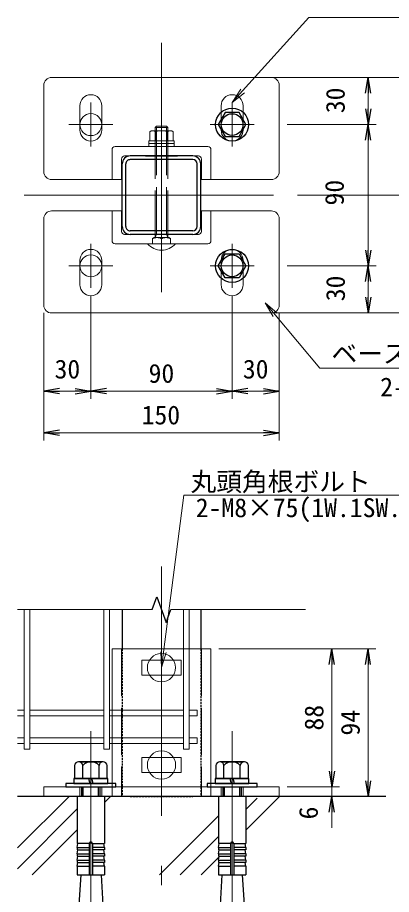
# Model space of a CAD drawing. Units: millimetres, scale not verified, with parts at other scales. Extents: x -6052 to 2348, y -2970 to 2970.
# Drawn here: x 121 to 1074, y -974 to 1260 of the extents above; entities that cross this region are included whole.
import ezdxf
from ezdxf.enums import TextEntityAlignment as Align

# ---------------------------------------------------------------- set-up
doc = ezdxf.new("R2010")
doc.units = ezdxf.units.MM
doc.header["$LTSCALE"] = 20
for name, pattern in [('DASHED', [7.5, 6, -1.5]), ('USER1', [50.8, 31.75, -6.35, 6.35, -6.35]), ('USER3', [0.375, 0.25, -0.125])]:
    doc.linetypes.add(name, pattern=pattern)
for name, color, linetype, lineweight in [('0-2_D-STR-TXT', 7, 'Continuous', 13), ('0-3_D-STR1', 1, 'Continuous', 25), ('0-4_D-BMK', 2, 'USER1', 13), ('0-5_D-STR-DIM', 7, 'Continuous', 13), ('0-6_0', 7, 'Continuous', 25), ('0-7_D-STR3', 3, 'Continuous', 13), ('0-8_D-STR2', 7, 'Continuous', 13), ('0-A_D-DCR-HCH', 7, 'Continuous', 13), ('0-B_D-BGD', 7, 'Continuous', 25)]:
    doc.layers.add(name, color=color, linetype=linetype, lineweight=lineweight)
doc.styles.add('ＭＳ ゴシック', font='')
doc.styles.get('ＭＳ ゴシック').set_extended_font_data('MS Gothic')

# ---------------------------------------------------------------- blocks, each defined once
blk = doc.blocks.new('_Open')
at = {"layer": '0-6_0'}
blk.add_line((-20, 3.33), (0, 0), dxfattribs=at)
blk.add_lwpolyline([(-20, -3.33), (0, 0), (-20, 0)], dxfattribs=at)

msp = doc.modelspace()

# ---------------------------------------------------------------- linework, layer by layer
at = {"layer": '0-2_D-STR-TXT'}
for p, q in [((699.16, 1068.26), (667.43, 1043)), ((772.25, 497.74), (751.65, 532.66))]:
    msp.add_line(p, q, dxfattribs=at)
for points in [[(689.25, 1077.18), (667.43, 1043), (694.21, 1072.72), (862.71, 1259.73), (1357.19, 1259.73), (1364.39, 1259.73)], [(782.47, 506.31), (751.65, 532.66), (777.36, 502.02), (891.37, 366.16), (1357.19, 366.16), (1364.39, 366.16)]]:
    msp.add_lwpolyline(points, dxfattribs=at)
at = {"layer": '0-3_D-STR1'}
for p, q in [((567.01, 907.05), (407.81, 907.05)), ((567.01, 897.85), (407.81, 897.85)), ((446.61, 907.05), (528.21, 907.05)), ((387.41, 727.45), (387.41, 886.65)), ((396.61, 727.45), (396.61, 886.65)), ((578.21, 727.45), (578.21, 886.65)), ((587.41, 727.45), (587.41, 886.65)), ((567.01, 716.25), (407.81, 716.25)), ((567.01, 707.05), (407.81, 707.05)), ((387.41, -248.63), (387.41, -348.5)), ((587.41, -248.63), (587.41, -348.5))]:
    msp.add_line(p, q, dxfattribs=at)
at = {"layer": '0-3_D-STR1', "linetype": 'USER3'}
for p, q in [((387.41, -348.49), (387.41, -724.5)), ((587.41, -348.49), (587.41, -724.5)), ((407.41, -724.5), (567.41, -724.5))]:
    msp.add_line(p, q, dxfattribs=at)
at = {"layer": '0-3_D-STR1'}
for centre, radius, start, end in [((407.81, 886.65), 20.4, 89.99974, 179.99999), ((407.81, 886.65), 11.2, 89.99974, 179.99999), ((567.01, 886.65), 20.4, 0.00014, 89.99968), ((567.01, 886.65), 11.2, 0.00014, 89.99968), ((407.81, 727.45), 20.4, 180.00001, 270.00033), ((407.81, 727.45), 11.2, 180.00001, 270.00033), ((567.01, 727.45), 20.4, 270.00027, 0.00001), ((567.01, 727.45), 11.2, 270.00027, 0.00001)]:
    msp.add_arc(centre, radius, start, end, dxfattribs=at)
at = {"layer": '0-4_D-BMK'}
for p, q in [((487.42, 1194.87), (487.42, 486.13)), ((307.42, 1043), (307.42, 931)), ((667.42, 1043), (667.42, 931)), ((251.42, 987), (363.42, 987)), ((611.42, 987), (723.42, 987)), ((137.54, 807.05), (813.87, 807.05)), ((307.42, 571.1), (307.42, 683.1)), ((667.42, 571.1), (667.42, 683.1)), ((251.42, 627.1), (363.42, 627.1)), ((611.42, 627.1), (723.42, 627.1)), ((487.42, -139.07), (487.42, -950.81)), ((307.42, -558.1), (307.42, -1050.11)), ((667.42, -558.1), (667.42, -1050.11))]:
    msp.add_line(p, q, dxfattribs=at)
at = {"layer": '0-5_D-STR-DIM'}
for p, q in [((704.42, 1107.05), (1182.65, 1107.05)), ((787.41, 1107), (1326.63, 1107)), ((801.02, 1107), (1034.31, 1107)), ((1014.31, 1027.05), (1014.31, 1067)), ((807.42, 987.05), (1034.31, 987.05)), ((807.42, 987.05), (1034.31, 987.05)), ((1014.31, 947.05), (1014.31, 667.05)), ((833.87, 807.05), (1182.65, 807.05)), ((833.87, 807.05), (1182.64, 807.05)), ((807.42, 627.1), (1034.31, 627.1)), ((807.42, 627.05), (1034.31, 627.05)), ((1014.31, 587.1), (1014.31, 547.1)), ((307.39, 551.1), (307.39, 288.04)), ((307.39, 551.1), (307.39, 288.04)), ((667.39, 551.1), (667.39, 288.04)), ((667.39, 551.1), (667.39, 288.04)), ((187.42, 507.05), (187.42, 288.04)), ((187.42, 507.05), (187.42, 182.01)), ((694.06, 507.1), (1182.64, 507.1)), ((787.41, 507.1), (1034.31, 507.1)), ((787.41, 507.1), (1326.63, 507.1)), ((787.42, 507.05), (787.42, 182.01)), ((787.42, 507.05), (787.42, 288.04)), ((267.39, 308.04), (227.42, 308.04)), ((627.39, 308.04), (347.39, 308.04)), ((707.39, 308.04), (747.42, 308.04)), ((747.42, 202.01), (227.42, 202.01)), ((633.41, -348.5), (941.28, -348.5)), ((633.41, -348.5), (1033.81, -348.5)), ((499.13, -357.69), (487.36, -396.5)), ((921.28, -388.5), (921.28, -660.5)), ((1013.81, -388.5), (1013.81, -684.5)), ((921.28, -660.5), (921.28, -620.5)), ((807.41, -700.5), (941.28, -700.5)), ((807.41, -700.5), (941.28, -700.5)), ((921.28, -700.5), (921.28, -724.5)), ((807.41, -724.5), (941.28, -724.5)), ((807.41, -724.5), (1033.81, -724.5)), ((921.28, -764.5), (921.28, -804.5))]:
    msp.add_line(p, q, dxfattribs=at)
msp.add_lwpolyline([(485.9, -355.97), (487.36, -396.5), (492.52, -356.83), (544.49, 43.05), (898.19, 43.05), (1175.02, 43.05)], dxfattribs=at)
at = {"layer": '0-6_0'}
for p, q in [((463.47, -248.63), (475.44, -215.74)), ((475.44, -215.74), (499.38, -281.52)), ((499.38, -281.52), (511.35, -248.63))]:
    msp.add_line(p, q, dxfattribs=at)
for points in [[(702.65, 987), (685.03, 1017.52), (649.8, 1017.52), (632.19, 987), (649.8, 956.49), (685.03, 956.49)], [(702.65, 627.1), (685.03, 596.59), (649.8, 596.59), (632.19, 627.1), (649.8, 657.61), (685.03, 657.61)]]:
    msp.add_lwpolyline(points, close=True, dxfattribs=at)
for centre, radius in [((667.42, 987), 42), ((667.42, 987), 27.7), ((667.42, 627.1), 42), ((667.42, 627.1), 27.7)]:
    msp.add_circle(centre, radius, dxfattribs=at)
at = {"layer": '0-7_D-STR3'}
for p, q in [((767.42, 1107.05), (207.42, 1107.05)), ((187.42, 1087.05), (187.42, 867.05)), ((787.42, 867.05), (787.42, 1087.05)), ((279.41, 973.05), (279.41, 1035.05)), ((335.41, 973.05), (335.41, 1035.05)), ((639.41, 973.05), (639.41, 1035.05)), ((695.41, 973.05), (695.41, 1035.05)), ((471.42, 979.86), (474.62, 983.06)), ((500.22, 983.06), (474.62, 983.06)), ((503.42, 979.86), (500.22, 983.06)), ((457.44, 945.45), (457.44, 968.66)), ((464.33, 971.46), (510.51, 971.46)), ((503.42, 979.86), (471.42, 979.86)), ((471.44, 931.05), (471.44, 979.86)), ((472.44, 945.45), (472.44, 968.66)), ((474.64, 931.05), (474.64, 979.86)), ((500.22, 931.05), (500.22, 979.86)), ((502.44, 945.45), (502.44, 968.66)), ((503.44, 931.05), (503.44, 979.86)), ((517.44, 945.45), (517.44, 968.66)), ((455.44, 945.45), (455.44, 939.05)), ((455.44, 939.05), (519.44, 939.05)), ((457.44, 945.45), (517.44, 945.45)), ((361.41, 847.05), (361.41, 923.05)), ((605.41, 931.05), (369.41, 931.05)), ((613.41, 923.05), (613.41, 847.05)), ((385.41, 847.05), (385.41, 899.05)), ((581.41, 907.05), (393.41, 907.05)), ((589.41, 847.05), (589.41, 899.05)), ((207.42, 847.05), (385.75, 847.05)), ((589.75, 847.05), (767.42, 847.05)), ((207.42, 767.05), (385.75, 767.05)), ((361.41, 767.05), (361.41, 691.05)), ((385.41, 767.05), (385.41, 715.05)), ((589.41, 767.05), (589.41, 715.05)), ((589.75, 767.05), (767.42, 767.05)), ((613.41, 691.05), (613.41, 767.05)), ((187.42, 527.05), (187.42, 747.05)), ((787.42, 747.05), (787.42, 527.05)), ((581.41, 707.05), (393.41, 707.05)), ((605.41, 683.05), (369.41, 683.05)), ((523.44, 683.05), (451.44, 683.05)), ((279.41, 641.05), (279.41, 579.05)), ((335.41, 641.05), (335.41, 579.05)), ((639.41, 641.05), (639.41, 579.05)), ((695.41, 641.05), (695.41, 579.05)), ((767.42, 507.05), (207.42, 507.05)), ((613.4, -348.5), (613.4, -700.5)), ((537.37, -377.5), (437.36, -377.5)), ((437.36, -377.5), (437.36, -415.5)), ((537.36, -377.5), (537.36, -415.5)), ((537.36, -415.5), (437.37, -415.5)), ((537.37, -625.5), (437.36, -625.5)), ((437.36, -625.5), (437.36, -663.5)), ((537.36, -625.5), (537.36, -663.5)), ((537.36, -663.5), (437.37, -663.5)), ((187.41, -700.5), (787.41, -700.5)), ((787.41, -700.5), (787.41, -724.5)), ((272.82, -724.5), (342.02, -724.5)), ((632.82, -724.5), (702.02, -724.5))]:
    msp.add_line(p, q, dxfattribs=at)
at = {"layer": '0-7_D-STR3', "linetype": 'DASHED'}
for p, q in [((471.44, 699.05), (471.44, 931.05)), ((474.64, 707.85), (474.64, 931.05)), ((500.24, 707.85), (500.22, 931.05)), ((503.44, 699.05), (503.44, 931.05)), ((464.84, 696.65), (469, 699.05)), ((464.84, 683.05), (464.84, 696.65)), ((505.88, 699.05), (469, 699.05)), ((503.44, 707.85), (471.44, 707.85)), ((471.44, 699.05), (474.64, 707.85)), ((503.44, 699.05), (500.24, 707.85)), ((510.04, 696.65), (505.88, 699.05)), ((510.04, 683.05), (510.04, 696.65)), ((385.4, -348.5), (385.4, -724.5)), ((589.4, -348.5), (589.4, -724.5)), ((279.4, -700.5), (279.4, -724.5)), ((335.4, -700.5), (335.4, -724.5)), ((361.4, -700.5), (361.4, -724.5)), ((613.4, -700.5), (613.4, -724.5)), ((639.4, -700.5), (639.4, -724.5)), ((695.4, -700.5), (695.4, -724.5))]:
    msp.add_line(p, q, dxfattribs=at)
at = {"layer": '0-7_D-STR3', "lineweight": 25}
for p, q in [((265.85, -646.1), (265.85, -679.3)), ((338.6, -636.1), (276.24, -636.1)), ((283.42, -636.1), (331.42, -636.1)), ((286.63, -679.3), (286.63, -646.1)), ((328.2, -679.3), (328.2, -646.1)), ((348.99, -679.3), (348.99, -646.1)), ((625.85, -646.1), (625.85, -679.3)), ((698.6, -636.1), (636.24, -636.1)), ((643.42, -636.1), (691.42, -636.1)), ((646.63, -679.3), (646.63, -646.1)), ((688.2, -679.3), (688.2, -646.1)), ((708.99, -679.3), (708.99, -646.1)), ((243.42, -691.3), (243.42, -700.5)), ((371.42, -691.3), (243.42, -691.3)), ((350.42, -679.3), (264.42, -679.3)), ((264.42, -679.3), (264.42, -691.3)), ((264.42, -691.3), (350.42, -691.3)), ((265.85, -679.3), (348.99, -679.3)), ((301.42, -679.3), (304.63, -691.3)), ((313.42, -691.3), (310.2, -679.3)), ((350.42, -691.3), (350.42, -679.3)), ((371.42, -700.5), (371.42, -691.3)), ((603.42, -691.3), (603.42, -700.5)), ((731.42, -691.3), (603.42, -691.3)), ((710.42, -679.3), (624.42, -679.3)), ((624.42, -679.3), (624.42, -691.3)), ((624.42, -691.3), (710.42, -691.3)), ((625.85, -679.3), (708.99, -679.3)), ((661.42, -679.3), (664.63, -691.3)), ((673.42, -691.3), (670.2, -679.3)), ((710.42, -691.3), (710.42, -679.3)), ((731.42, -700.5), (731.42, -691.3)), ((243.42, -700.5), (371.42, -700.5)), ((283.43, -700.5), (283.43, -724.5)), ((287.75, -724.5), (287.75, -700.5)), ((327.11, -724.5), (327.11, -700.5)), ((331.43, -724.5), (331.43, -700.5)), ((603.42, -700.5), (731.42, -700.5)), ((643.43, -700.5), (643.43, -724.5)), ((647.75, -724.5), (647.75, -700.5)), ((687.11, -724.5), (687.11, -700.5)), ((691.43, -724.5), (691.43, -700.5)), ((272.82, -724.5), (272.82, -844.65)), ((342.02, -724.5), (342.02, -844.65)), ((632.82, -724.5), (632.82, -844.65)), ((702.02, -724.5), (702.02, -844.65)), ((303.42, -844.65), (272.82, -844.65)), ((272.82, -854.65), (274.56, -844.8)), ((303.42, -844.65), (303.42, -924.5)), ((311.42, -844.65), (342.02, -844.65)), ((311.42, -844.65), (311.42, -924.5)), ((342.02, -854.65), (340.28, -844.8)), ((663.42, -844.65), (632.82, -844.65)), ((632.82, -854.65), (634.56, -844.8)), ((663.42, -844.65), (663.42, -924.5)), ((671.42, -844.65), (702.02, -844.65)), ((671.42, -844.65), (671.42, -924.5)), ((702.02, -854.65), (700.28, -844.8)), ((272.82, -854.65), (303.42, -854.65)), ((272.82, -854.65), (272.82, -860.65)), ((272.82, -860.65), (303.42, -860.65)), ((272.82, -870.65), (274.56, -860.8)), ((272.82, -870.65), (303.42, -870.65)), ((272.82, -870.65), (272.82, -876.65)), ((342.02, -854.65), (311.42, -854.65)), ((342.02, -860.65), (311.42, -860.65)), ((342.02, -870.65), (311.42, -870.65)), ((342.02, -870.65), (340.28, -860.8)), ((342.02, -854.65), (342.02, -860.65)), ((342.02, -870.65), (342.02, -876.65)), ((632.82, -854.65), (663.42, -854.65)), ((632.82, -854.65), (632.82, -860.65)), ((632.82, -860.65), (663.42, -860.65)), ((632.82, -870.65), (634.56, -860.8)), ((632.82, -870.65), (663.42, -870.65)), ((632.82, -870.65), (632.82, -876.65)), ((702.02, -854.65), (671.42, -854.65)), ((702.02, -860.65), (671.42, -860.65)), ((702.02, -870.65), (671.42, -870.65)), ((702.02, -870.65), (700.28, -860.8)), ((702.02, -854.65), (702.02, -860.65)), ((702.02, -870.65), (702.02, -876.65)), ((272.82, -876.65), (303.42, -876.65)), ((272.82, -886.65), (274.56, -876.8)), ((272.82, -886.65), (303.42, -886.65)), ((272.82, -886.65), (272.82, -892.65)), ((272.82, -902.5), (274.56, -892.65)), ((272.82, -892.65), (303.42, -892.65)), ((342.02, -876.65), (311.42, -876.65)), ((342.02, -886.65), (311.42, -886.65)), ((342.02, -892.65), (311.42, -892.65)), ((342.02, -886.65), (340.28, -876.8)), ((342.02, -902.5), (340.28, -892.65)), ((342.02, -886.65), (342.02, -892.65)), ((632.82, -876.65), (663.42, -876.65)), ((632.82, -886.65), (634.56, -876.8)), ((632.82, -886.65), (663.42, -886.65)), ((632.82, -886.65), (632.82, -892.65)), ((632.82, -902.5), (634.56, -892.65)), ((632.82, -892.65), (663.42, -892.65)), ((702.02, -876.65), (671.42, -876.65)), ((702.02, -886.65), (671.42, -886.65)), ((702.02, -892.65), (671.42, -892.65)), ((702.02, -886.65), (700.28, -876.8)), ((702.02, -902.5), (700.28, -892.65)), ((702.02, -886.65), (702.02, -892.65)), ((272.82, -902.5), (303.42, -902.5)), ((272.82, -902.5), (272.82, -924.5)), ((342.02, -902.5), (311.42, -902.5)), ((342.02, -902.5), (342.02, -924.5)), ((632.82, -902.5), (663.42, -902.5)), ((632.82, -902.5), (632.82, -924.5)), ((702.02, -902.5), (671.42, -902.5)), ((702.02, -902.5), (702.02, -924.5)), ((272.82, -924.5), (342.02, -924.5)), ((281.44, -924.5), (277.1, -1000.9)), ((333.4, -924.5), (337.73, -1000.9)), ((632.82, -924.5), (702.02, -924.5)), ((641.44, -924.5), (637.1, -1000.9)), ((693.4, -924.5), (697.73, -1000.9))]:
    msp.add_line(p, q, dxfattribs=at)
at = {"layer": '0-7_D-STR3'}
for points in [[(455.44, 945.45), (519.44, 945.45), (519.44, 939.05)], [(613.4, -348.5), (361.4, -348.5), (361.4, -700.5)], [(187.41, -700.5), (187.41, -724.5), (787.41, -724.5)]]:
    msp.add_lwpolyline(points, dxfattribs=at)
msp.add_lwpolyline([(455.44, 939.05), (519.44, 939.05), (519.44, 931.05), (455.44, 931.05)], close=True, dxfattribs=at)
for centre, radius in [((307.42, 987), 28), ((307.42, 627.1), 28), ((487.41, -396.51), 36), ((487.42, -644.5), 36)]:
    msp.add_circle(centre, radius, dxfattribs=at)
for centre, radius, start, end in [((207.42, 1087.05), 20, 90, 180), ((767.42, 1087.05), 20, 0, 90), ((307.41, 1035.05), 28, 0, 180), ((667.41, 1035.05), 28, 0, 180), ((307.41, 973.05), 28, 180, 0), ((464.94, 960.08), 11.39, 48.83491, 131.16509), ((487.44, 929.88), 41.58, 68.85295, 111.14705), ((509.94, 960.07), 11.4, 48.86505, 131.13495), ((667.41, 973.05), 28, 180, 0), ((369.41, 923.05), 8, 90, 180), ((605.41, 923.05), 8, 0, 90), ((393.41, 899.05), 8, 90, 180), ((581.41, 899.05), 8, 0, 90), ((207.42, 867.05), 20, 180, 270), ((767.42, 867.05), 20, 270, 0), ((207.42, 747.05), 20, 90, 180), ((767.42, 747.05), 20, 0, 90), ((393.41, 715.05), 8, 180, 270), ((581.41, 715.05), 8, 270, 0), ((369.41, 691.05), 8, 180, 270), ((487.44, 715.55), 48.5, 222.07502, 317.92498), ((605.41, 691.05), 8, 270, 360), ((307.41, 641.05), 28, 0, 180), ((667.41, 641.05), 28, 0, 180), ((307.41, 579.05), 28, 180, 0), ((667.41, 579.05), 28, 180, 0), ((207.42, 527.05), 20, 180, 270), ((767.42, 527.05), 20, 270, 0)]:
    msp.add_arc(centre, radius, start, end, dxfattribs=at)
at = {"layer": '0-7_D-STR3', "linetype": 'DASHED'}
for centre, radius, start, end in [((476.14, 671.05), 27.99, 66.18668, 113.81332), ((498.74, 671.25), 27.8, 66.0128, 113.9872)]:
    msp.add_arc(centre, radius, start, end, dxfattribs=at)
at = {"layer": '0-7_D-STR3', "lineweight": 25}
for centre, radius, start, end in [((276.24, -646.5), 10.4, 2.20423, 177.79577), ((307.42, -662.7), 26.6, 38.61324, 141.38676), ((338.6, -646.5), 10.4, 2.20423, 177.79577), ((636.24, -646.5), 10.4, 2.20423, 177.79577), ((667.42, -662.7), 26.6, 38.61324, 141.38676), ((698.6, -646.5), 10.4, 2.20423, 177.79577), ((307.42, -844.65), 4, 0, 180), ((667.42, -844.65), 4, 0, 180)]:
    msp.add_arc(centre, radius, start, end, dxfattribs=at)
at = {"layer": '0-8_D-STR2'}
for p, q in [((137.38, -248.63), (137.38, -604.5)), ((151.78, -248.63), (151.78, -604.5)), ((340.45, -248.63), (340.45, -604.5)), ((354.85, -248.63), (354.85, -604.5)), ((543.53, -248.63), (543.53, -604.5)), ((557.93, -248.63), (557.93, -604.5)), ((137.38, -505.2), (120.51, -505.2)), ((340.45, -505.2), (151.78, -505.2)), ((543.53, -505.2), (354.85, -505.2)), ((578.73, -505.2), (557.93, -505.2)), ((578.73, -505.2), (578.73, -519.6)), ((137.38, -519.6), (120.51, -519.6)), ((340.45, -519.6), (151.78, -519.6)), ((543.53, -519.6), (354.85, -519.6)), ((578.73, -519.6), (557.93, -519.6)), ((137.38, -575.7), (120.51, -575.7)), ((340.45, -575.7), (151.78, -575.7)), ((543.53, -575.7), (354.85, -575.7)), ((578.73, -575.7), (557.93, -575.7)), ((578.73, -575.7), (578.73, -590.1)), ((137.38, -590.1), (120.51, -590.1)), ((340.45, -590.1), (151.78, -590.1)), ((543.53, -590.1), (354.85, -590.1)), ((578.73, -590.1), (557.93, -590.1)), ((151.78, -604.5), (137.38, -604.5)), ((354.85, -604.5), (340.45, -604.5)), ((557.93, -604.5), (543.53, -604.5))]:
    msp.add_line(p, q, dxfattribs=at)
at = {"layer": '0-A_D-DCR-HCH'}
for p, q in [((120.51, -248.63), (463.47, -248.63)), ((854.31, -248.63), (511.35, -248.63)), ((120.51, -855.79), (251.81, -724.5)), ((341.98, -740.39), (357.87, -724.5)), ((701.99, -810.71), (788.21, -724.5)), ((701.99, -757.68), (731.09, -728.58)), ((120.51, -908.83), (272.78, -756.56)), ((482.14, -924.5), (632.79, -773.85)), ((667.39, -792.28), (667.41, -792.27)), ((157.88, -924.5), (272.78, -809.59)), ((535.17, -924.5), (632.79, -826.88)), ((588.21, -924.5), (636.05, -876.65))]:
    msp.add_line(p, q, dxfattribs=at)
at = {"layer": '0-B_D-BGD'}
msp.add_line((1058.87, -724.5), (120.51, -724.5), dxfattribs=at)

# ---------------------------------------------------------------- block references
at = {"layer": '0-5_D-STR-DIM', "xscale": 2, "yscale": 2}
for p, rotation in [((1014.31, 1107), 90), ((1014.31, 987.05), 270), ((1014.31, 987.05), 90), ((1014.31, 627.05), 270), ((1014.31, 627.1), 90), ((1014.31, 507.1), 270), ((187.42, 308.04), 180), ((307.39, 308.04), 180), ((667.39, 308.04), 180), ((187.42, 202.01), 180), ((921.28, -348.5), 90), ((1013.81, -348.5), 90), ((921.28, -700.5), 270), ((921.28, -700.5), 270), ((1013.81, -724.5), 270), ((921.28, -724.5), 90)]:
    msp.add_blockref('_Open', p, dxfattribs=dict(at, rotation=rotation))
for p in [(307.39, 308.04), (667.39, 308.04), (787.42, 308.04), (787.42, 202.01)]:
    msp.add_blockref('_Open', p, dxfattribs=at)

# ---------------------------------------------------------------- texts
at = {"layer": '0-2_D-STR-TXT', "style": 'ＭＳ ゴシック'}
for s, p in [('ベースプレート', (920.74, 365.06)), ('2-150x65x6 ', (1044.82, 280.16)), ('丸頭角根ボルト', (561.41, 38.88)), ('2-M8×75(1W.1SW.1N)', (574.75, -27.52))]:
    msp.add_text(s, height=48.09, dxfattribs=at).set_placement(p, align=Align.BOTTOM_LEFT)
at = {"layer": '0-5_D-STR-DIM', "style": 'ＭＳ ゴシック'}
for s, p in [('30', (968.89, 1015.98)), ('90', (966.56, 780.92)), ('30', (969.26, 536.96)), ('88', (914.53, -556.75)), ('94', (1007.06, -569.5)), ('6', (900.3, -783.12))]:
    msp.add_text(s, height=48.09, rotation=90, dxfattribs=at).set_placement(p, align=Align.BOTTOM_LEFT)
for s, p in [('30', (214.83, 325.7)), ('30', (694.72, 325.7)), ('90', (454.52, 314.79)), ('150', (436.77, 208.75))]:
    msp.add_text(s, height=48.09, dxfattribs=at).set_placement(p, align=Align.BOTTOM_LEFT)

doc.saveas('drawing.dxf')
